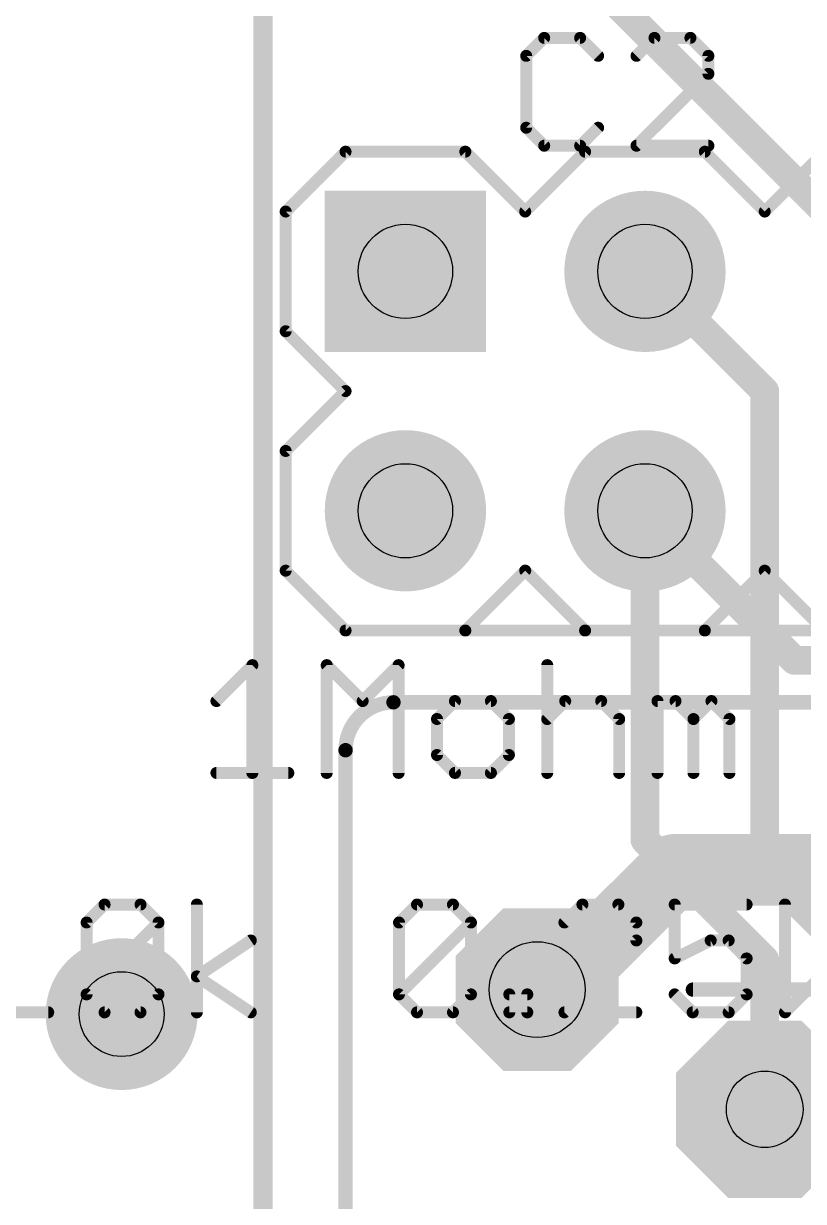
# Model space of a CAD drawing. Extents: x 27.9 to 92.8, y 25.3 to 83.9.
# Drawn here: x 53.1 to 61.37, y 46.01 to 58.51 of the extents above; entities that cross this region are included whole.
import ezdxf

# ---------------------------------------------------------------- set-up
doc = ezdxf.new("R2010")
doc.units = 0
for name, color, linetype in [('1', 22, 'CONTINUOUS'), ('16', 175, 'CONTINUOUS'), ('17', 82, 'CONTINUOUS'), ('21', 253, 'CONTINUOUS'), ('25', 253, 'CONTINUOUS'), ('27', 253, 'CONTINUOUS'), ('29', 253, 'CONTINUOUS'), ('30', 253, 'CONTINUOUS'), ('44', 253, 'CONTINUOUS'), ('51', 253, 'CONTINUOUS')]:
    doc.layers.add(name, color=color, linetype=linetype)

# ---------------------------------------------------------------- blocks, each defined once
blk = doc.blocks.new('OCTAGONP')
at = {"const_width": 0.5}
blk.add_lwpolyline([(-0.25, -0.1036), (-0.25, 0.1036), (-0.1036, 0.25), (0.1036, 0.25), (0.25, 0.1036), (0.25, -0.1036), (0.1036, -0.25), (-0.1036, -0.25), (-0.25, -0.1036), (-0.25, 0.1036)], dxfattribs=at)
blk = doc.blocks.new('SQUAREP')
blk.add_solid([(-0.5, -0.5), (0.5, -0.5), (-0.5, 0.5), (0.5, 0.5)])
blk = doc.blocks.new('ROUNDP')
at = {"const_width": 0.5}
blk.add_lwpolyline([(0, -0.25, 1), (0, 0.25, 1), (0, -0.25)], format="xyb", dxfattribs=at)

msp = doc.modelspace()

# ---------------------------------------------------------------- linework, layer by layer
at = {"layer": '1', "const_width": 0.3048}
for points in [[(58.42, 59.69), (62.23, 55.88)], [(60.96, 54.61), (59.69, 55.88)], [(60.96, 49.53), (60.96, 54.61)], [(59.69, 49.8475), (59.69, 53.34)], [(60.96, 48.5775), (59.69, 49.8475)], [(63.5, 46.99), (60.96, 49.53)], [(60.96, 46.99), (60.96, 48.5775)]]:
    msp.add_lwpolyline(points, dxfattribs=at)
at = {"layer": '1', "const_width": 0.1524}
for points in [[(59.7439, 55.9339, 1), (59.6361, 55.8261)], [(61.0362, 54.61, 1), (60.8838, 54.61)], [(60.9061, 54.5561, 1), (61.0139, 54.6639)], [(59.7662, 53.34, 1), (59.6138, 53.34)], [(59.7439, 49.9014, 1), (59.6361, 49.7936)], [(59.6138, 49.8475, 1), (59.7662, 49.8475)], [(61.0139, 49.5839, 1), (60.9061, 49.4761)], [(60.8838, 49.53, 1), (61.0362, 49.53)], [(61.0362, 48.5775, 1), (60.8838, 48.5775)], [(60.9061, 48.5236, 1), (61.0139, 48.6314)], [(60.8838, 46.99, 1), (61.0362, 46.99)]]:
    msp.add_lwpolyline(points, format="xyb", dxfattribs=at)
at = {"layer": '16'}
for points, const_width in [([(61.2775, 51.7525), (59.69, 53.34)], 0.3048), ([(63.1825, 51.7525), (61.2775, 51.7525)], 0.3048), ([(60.0075, 49.53), (58.7375, 48.26)], 0.762), ([(66.04, 49.53), (60.0075, 49.53)], 0.762), ([(58.7375, 48.26), (58.547, 48.26)], 0.3048)]:
    msp.add_lwpolyline(points, dxfattribs=dict(at, const_width=const_width))
for points, const_width in [([(59.7439, 53.3939, 1), (59.6361, 53.2861)], 0.1524), ([(61.2775, 51.8287, 1), (61.2775, 51.6763)], 0.1524), ([(61.2236, 51.6986, 1), (61.3314, 51.8064)], 0.1524), ([(60.0075, 49.7205, 1), (60.0075, 49.3395)], 0.381), ([(60.1422, 49.3953, 1), (59.8728, 49.6647)], 0.381), ([(58.6028, 48.3947, 1), (58.8722, 48.1253)], 0.381), ([(58.547, 48.3362, 1), (58.547, 48.1838)], 0.1524), ([(58.7375, 48.1838, 1), (58.7375, 48.3362)], 0.1524)]:
    msp.add_lwpolyline(points, format="xyb", dxfattribs=dict(at, const_width=const_width))
at = {"layer": '21'}
for points, const_width in [([(55.64, 63.5), (55.64, 45)], 0.2032), ([(55.88, 56.515), (56.515, 57.15)], 0.127), ([(56.515, 57.15), (57.785, 57.15)], 0.127), ([(57.785, 57.15), (58.42, 56.515)], 0.127), ([(58.42, 56.515), (59.055, 57.15)], 0.127), ([(59.055, 57.15), (60.325, 57.15)], 0.127), ([(60.325, 57.15), (60.96, 56.515)], 0.127), ([(60.96, 56.515), (61.595, 57.15)], 0.127), ([(55.88, 55.245), (55.88, 56.515)], 0.127), ([(56.515, 54.61), (55.88, 55.245)], 0.127), ([(55.88, 53.975), (56.515, 54.61)], 0.127), ([(55.88, 52.705), (55.88, 53.975)], 0.127), ([(56.515, 52.07), (55.88, 52.705)], 0.127), ([(58.42, 52.705), (57.785, 52.07)], 0.127), ([(59.055, 52.07), (58.42, 52.705)], 0.127), ([(60.96, 52.705), (60.325, 52.07)], 0.127), ([(61.595, 52.07), (60.96, 52.705)], 0.127), ([(57.785, 52.07), (56.515, 52.07)], 0.127), ([(59.055, 52.07), (57.785, 52.07)], 0.127), ([(60.325, 52.07), (59.055, 52.07)], 0.127), ([(61.595, 52.07), (60.325, 52.07)], 0.127), ([(57.023, 51.308), (82.677, 51.308)], 0.1524), ([(56.515, 45.72), (56.515, 50.8)], 0.1524), ([(76.581, 48.26), (60.198, 48.26)], 0.1524)]:
    msp.add_lwpolyline(points, dxfattribs=dict(at, const_width=const_width))
for points, const_width in [([(56.515, 57.1818, 1), (56.515, 57.1183)], 0.0635), ([(56.5375, 57.1275, 1), (56.4925, 57.1725)], 0.0635), ([(57.8075, 57.1725, 1), (57.7625, 57.1275)], 0.0635), ([(57.785, 57.1183, 1), (57.785, 57.1818)], 0.0635), ([(59.055, 57.1818, 1), (59.055, 57.1183)], 0.0635), ([(59.0775, 57.1275, 1), (59.0325, 57.1725)], 0.0635), ([(60.3475, 57.1725, 1), (60.3025, 57.1275)], 0.0635), ([(60.325, 57.1183, 1), (60.325, 57.1818)], 0.0635), ([(55.8575, 56.5375, 1), (55.9025, 56.4925)], 0.0635), ([(55.9118, 56.515, 1), (55.8483, 56.515)], 0.0635), ([(58.3975, 56.5375, 1), (58.4425, 56.4925)], 0.0635), ([(58.3975, 56.4925, 1), (58.4425, 56.5375)], 0.0635), ([(60.9375, 56.5375, 1), (60.9825, 56.4925)], 0.0635), ([(60.9375, 56.4925, 1), (60.9825, 56.5375)], 0.0635), ([(55.9025, 55.2675, 1), (55.8575, 55.2225)], 0.0635), ([(55.8483, 55.245, 1), (55.9118, 55.245)], 0.0635), ([(56.5375, 54.5875, 1), (56.4925, 54.6325)], 0.0635), ([(56.4925, 54.5875, 1), (56.5375, 54.6325)], 0.0635), ([(55.8575, 53.9975, 1), (55.9025, 53.9525)], 0.0635), ([(55.9118, 53.975, 1), (55.8483, 53.975)], 0.0635), ([(55.9025, 52.7275, 1), (55.8575, 52.6825)], 0.0635), ([(55.8483, 52.705, 1), (55.9118, 52.705)], 0.0635), ([(58.4425, 52.7275, 1), (58.3975, 52.6825)], 0.0635), ([(58.4425, 52.6825, 1), (58.3975, 52.7275)], 0.0635), ([(60.9825, 52.7275, 1), (60.9375, 52.6825)], 0.0635), ([(60.9825, 52.6825, 1), (60.9375, 52.7275)], 0.0635), ([(56.515, 52.1018, 1), (56.515, 52.0382)], 0.0635), ([(56.4925, 52.0475, 1), (56.5375, 52.0925)], 0.0635), ([(57.785, 52.1018, 1), (57.785, 52.0382)], 0.0635), ([(57.7625, 52.0925, 1), (57.8075, 52.0475)], 0.0635), ([(57.785, 52.0382, 1), (57.785, 52.1018)], 0.0635), ([(59.055, 52.1018, 1), (59.055, 52.0382)], 0.0635), ([(59.0325, 52.0475, 1), (59.0775, 52.0925)], 0.0635), ([(59.055, 52.0382, 1), (59.055, 52.1018)], 0.0635), ([(60.3025, 52.0925, 1), (60.3475, 52.0475)], 0.0635), ([(60.325, 52.1018, 1), (60.325, 52.0382)], 0.0635), ([(60.325, 52.0382, 1), (60.325, 52.1018)], 0.0635), ([(57.023, 51.308, 0.4142), (56.515, 50.8)], 0.1524), ([(57.023, 51.3461, 1), (57.023, 51.2699)], 0.0762), ([(57.023, 51.2699, 1), (57.023, 51.3461)], 0.0762), ([(56.5531, 50.8, 1), (56.4769, 50.8)], 0.0762), ([(56.4769, 50.8, 1), (56.5531, 50.8)], 0.0762), ([(60.198, 48.2981, 1), (60.198, 48.2219)], 0.0762)]:
    msp.add_lwpolyline(points, format="xyb", dxfattribs=dict(at, const_width=const_width))
at = {"layer": '25', "const_width": 0.127}
for points in [[(58.6214, 58.3575), (58.4307, 58.1668)], [(59.0027, 58.3575), (58.6214, 58.3575)], [(59.1934, 58.1668), (59.0027, 58.3575)], [(59.7908, 58.3575), (59.6001, 58.1668)], [(60.1721, 58.3575), (59.7908, 58.3575)], [(60.3628, 58.1668), (60.1721, 58.3575)], [(58.4307, 58.1668), (58.4307, 57.4042)], [(60.3628, 57.9762), (60.3628, 58.1668)], [(59.6001, 57.2135), (60.3628, 57.9762)], [(58.4307, 57.4042), (58.6214, 57.2135)], [(59.0027, 57.2135), (59.1934, 57.4042)], [(58.6214, 57.2135), (59.0027, 57.2135)], [(60.3628, 57.2135), (59.6001, 57.2135)]]:
    msp.add_lwpolyline(points, dxfattribs=at)
at = {"layer": '25', "const_width": 0.0635}
for points in [[(58.6214, 58.3892, 1), (58.6214, 58.3257)], [(58.6438, 58.335, 1), (58.5989, 58.3799)], [(59.0251, 58.3799, 1), (58.9802, 58.335)], [(59.0027, 58.3257, 1), (59.0027, 58.3892)], [(59.7908, 58.3892, 1), (59.7908, 58.3257)], [(59.8132, 58.335, 1), (59.7683, 58.3799)], [(60.1945, 58.3799, 1), (60.1496, 58.335)], [(60.1721, 58.3257, 1), (60.1721, 58.3892)], [(58.4625, 58.1668, 1), (58.399, 58.1668)], [(58.4083, 58.1893, 1), (58.4532, 58.1444)], [(59.1709, 58.1444, 1), (59.2158, 58.1893)], [(59.5776, 58.1893, 1), (59.6226, 58.1444)], [(60.3945, 58.1668, 1), (60.331, 58.1668)], [(60.3403, 58.1444, 1), (60.3852, 58.1893)], [(60.331, 57.9762, 1), (60.3945, 57.9762)], [(60.3852, 57.9537, 1), (60.3403, 57.9986)], [(58.399, 57.4042, 1), (58.4625, 57.4042)], [(58.4532, 57.4266, 1), (58.4083, 57.3817)], [(59.2158, 57.3817, 1), (59.1709, 57.4266)], [(58.6214, 57.2453, 1), (58.6214, 57.1818)], [(58.5989, 57.191, 1), (58.6438, 57.236)], [(58.9802, 57.236, 1), (59.0251, 57.191)], [(59.0027, 57.1818, 1), (59.0027, 57.2453)], [(59.5776, 57.236, 1), (59.6226, 57.191)], [(59.6001, 57.2453, 1), (59.6001, 57.1818)], [(60.3628, 57.1818, 1), (60.3628, 57.2453)]]:
    msp.add_lwpolyline(points, format="xyb", dxfattribs=at)
at = {"layer": '27', "const_width": 0.127}
for points in [[(55.1456, 51.3214), (55.5269, 51.7027)], [(55.5269, 51.7027), (55.5269, 50.5587)], [(56.315, 50.5587), (56.315, 51.7027)], [(56.315, 51.7027), (56.6963, 51.3214)], [(56.6963, 51.3214), (57.0777, 51.7027)], [(57.0777, 51.7027), (57.0777, 50.5587)], [(58.6538, 51.7027), (58.6538, 50.5587)], [(57.6751, 51.3214), (57.4844, 51.1307)], [(58.0564, 51.3214), (57.6751, 51.3214)], [(58.2471, 51.1307), (58.0564, 51.3214)], [(58.6538, 51.1307), (58.8445, 51.3214)], [(58.8445, 51.3214), (59.2258, 51.3214)], [(59.2258, 51.3214), (59.4164, 51.1307)], [(59.8232, 50.5587), (59.8232, 51.3214)], [(59.8232, 51.3214), (60.0139, 51.3214)], [(60.0139, 51.3214), (60.2045, 51.1307)], [(60.2045, 51.1307), (60.3952, 51.3214)], [(60.3952, 51.3214), (60.5858, 51.1307)], [(57.4844, 51.1307), (57.4844, 50.7494)], [(58.2471, 50.7494), (58.2471, 51.1307)], [(59.4164, 51.1307), (59.4164, 50.5587)], [(60.2045, 51.1307), (60.2045, 50.5587)], [(60.5858, 51.1307), (60.5858, 50.5587)], [(57.4844, 50.7494), (57.6751, 50.5587)], [(58.0564, 50.5587), (58.2471, 50.7494)], [(55.1456, 50.5587), (55.9083, 50.5587)], [(57.6751, 50.5587), (58.0564, 50.5587)], [(53.7687, 48.972), (53.9594, 49.1627)], [(53.9594, 49.1627), (54.3407, 49.1627)], [(54.3407, 49.1627), (54.5314, 48.972)], [(54.9381, 48.0187), (54.9381, 49.1627)], [(57.082, 48.972), (57.2727, 49.1627)], [(57.2727, 49.1627), (57.654, 49.1627)], [(57.654, 49.1627), (57.8446, 48.972)], [(59.0267, 49.1627), (58.8361, 48.972)], [(59.4081, 49.1627), (59.0267, 49.1627)], [(59.5987, 48.972), (59.4081, 49.1627)], [(60.7681, 49.1627), (60.0055, 49.1627)], [(60.0055, 49.1627), (60.0055, 48.5907)], [(61.1749, 49.1627), (61.1749, 48.0187)], [(53.7687, 48.2094), (53.7687, 48.972)], [(53.7687, 48.2094), (54.5314, 48.972)], [(54.5314, 48.972), (54.5314, 48.2094)], [(57.082, 48.2094), (57.082, 48.972)], [(57.082, 48.2094), (57.8446, 48.972)], [(57.8446, 48.972), (57.8446, 48.2094)], [(59.5987, 48.7814), (59.5987, 48.972)], [(54.9381, 48.4), (55.5101, 48.7814)], [(58.8361, 48.0187), (59.5987, 48.7814)], [(60.0055, 48.5907), (60.3868, 48.7814)], [(60.3868, 48.7814), (60.5775, 48.7814)], [(60.5775, 48.7814), (60.7681, 48.5907)], [(60.7681, 48.5907), (60.7681, 48.2094)], [(55.5101, 48.0187), (54.9381, 48.4)], [(61.1749, 48.0187), (61.5562, 48.4)], [(53.9594, 48.0187), (53.7687, 48.2094)], [(54.5314, 48.2094), (54.3407, 48.0187)], [(57.2727, 48.0187), (57.082, 48.2094)], [(57.8446, 48.2094), (57.654, 48.0187)], [(58.2514, 48.0187), (58.2514, 48.2094)], [(58.2514, 48.2094), (58.4421, 48.2094)], [(58.4421, 48.2094), (58.4421, 48.0187)], [(60.1961, 48.0187), (60.0055, 48.2094)], [(60.7681, 48.2094), (60.5775, 48.0187)], [(52.5993, 48.0187), (53.362, 48.0187)], [(54.3407, 48.0187), (53.9594, 48.0187)], [(57.654, 48.0187), (57.2727, 48.0187)], [(58.4421, 48.0187), (58.2514, 48.0187)], [(59.5987, 48.0187), (58.8361, 48.0187)], [(60.5775, 48.0187), (60.1961, 48.0187)]]:
    msp.add_lwpolyline(points, dxfattribs=at)
at = {"layer": '27', "const_width": 0.0635}
for points in [[(55.5587, 51.7027, 1), (55.4952, 51.7027)], [(55.5494, 51.6802, 1), (55.5045, 51.7251)], [(56.3468, 51.7027, 1), (56.2833, 51.7027)], [(56.3375, 51.7251, 1), (56.2926, 51.6802)], [(57.1094, 51.7027, 1), (57.0459, 51.7027)], [(57.1001, 51.6802, 1), (57.0552, 51.7251)], [(58.6855, 51.7027, 1), (58.622, 51.7027)], [(55.1232, 51.3438, 1), (55.1681, 51.2989)], [(56.6739, 51.3438, 1), (56.7188, 51.2989)], [(56.6739, 51.2989, 1), (56.7188, 51.3438)], [(57.6751, 51.3531, 1), (57.6751, 51.2896)], [(57.6975, 51.2989, 1), (57.6526, 51.3438)], [(58.0788, 51.3438, 1), (58.0339, 51.2989)], [(58.0564, 51.2896, 1), (58.0564, 51.3531)], [(58.8445, 51.3531, 1), (58.8445, 51.2896)], [(58.8669, 51.2989, 1), (58.822, 51.3438)], [(59.2482, 51.3438, 1), (59.2033, 51.2989)], [(59.2258, 51.2896, 1), (59.2258, 51.3531)], [(59.8549, 51.3214, 1), (59.7914, 51.3214)], [(59.8232, 51.3531, 1), (59.8232, 51.2896)], [(60.0363, 51.3438, 1), (59.9914, 51.2989)], [(60.0139, 51.2896, 1), (60.0139, 51.3531)], [(60.4176, 51.3438, 1), (60.3727, 51.2989)], [(60.4176, 51.2989, 1), (60.3727, 51.3438)], [(57.5162, 51.1307, 1), (57.4526, 51.1307)], [(57.4619, 51.1531, 1), (57.5069, 51.1082)], [(58.2788, 51.1307, 1), (58.2153, 51.1307)], [(58.2246, 51.1082, 1), (58.2695, 51.1531)], [(58.6313, 51.1531, 1), (58.6762, 51.1082)], [(59.4482, 51.1307, 1), (59.3847, 51.1307)], [(59.394, 51.1082, 1), (59.4389, 51.1531)], [(60.2363, 51.1307, 1), (60.1728, 51.1307)], [(60.1821, 51.1531, 1), (60.227, 51.1082)], [(60.1821, 51.1082, 1), (60.227, 51.1531)], [(60.6176, 51.1307, 1), (60.5541, 51.1307)], [(60.5634, 51.1082, 1), (60.6083, 51.1531)], [(57.4526, 50.7494, 1), (57.5162, 50.7494)], [(57.5069, 50.7718, 1), (57.4619, 50.7269)], [(58.2153, 50.7494, 1), (58.2788, 50.7494)], [(58.2695, 50.7269, 1), (58.2246, 50.7718)], [(55.1456, 50.5905, 1), (55.1456, 50.5269)], [(55.9083, 50.5269, 1), (55.9083, 50.5905)], [(57.6751, 50.5905, 1), (57.6751, 50.5269)], [(57.6526, 50.5362, 1), (57.6975, 50.5812)], [(58.0339, 50.5812, 1), (58.0788, 50.5362)], [(58.0564, 50.5269, 1), (58.0564, 50.5905)], [(55.4952, 50.5587, 1), (55.5587, 50.5587)], [(56.2833, 50.5587, 1), (56.3468, 50.5587)], [(57.0459, 50.5587, 1), (57.1094, 50.5587)], [(58.622, 50.5587, 1), (58.6855, 50.5587)], [(59.3847, 50.5587, 1), (59.4482, 50.5587)], [(59.7914, 50.5587, 1), (59.8549, 50.5587)], [(60.1728, 50.5587, 1), (60.2363, 50.5587)], [(60.5541, 50.5587, 1), (60.6176, 50.5587)], [(53.9594, 49.1944, 1), (53.9594, 49.1309)], [(53.9818, 49.1402, 1), (53.9369, 49.1851)], [(54.3631, 49.1851, 1), (54.3182, 49.1402)], [(54.3407, 49.1309, 1), (54.3407, 49.1944)], [(54.9699, 49.1627, 1), (54.9064, 49.1627)], [(57.2727, 49.1944, 1), (57.2727, 49.1309)], [(57.2951, 49.1402, 1), (57.2502, 49.1851)], [(57.6764, 49.1851, 1), (57.6315, 49.1402)], [(57.654, 49.1309, 1), (57.654, 49.1944)], [(59.0267, 49.1944, 1), (59.0267, 49.1309)], [(59.0492, 49.1402, 1), (59.0043, 49.1851)], [(59.4305, 49.1851, 1), (59.3856, 49.1402)], [(59.4081, 49.1309, 1), (59.4081, 49.1944)], [(60.0372, 49.1627, 1), (59.9737, 49.1627)], [(60.0055, 49.1944, 1), (60.0055, 49.1309)], [(60.7681, 49.1309, 1), (60.7681, 49.1944)], [(61.2066, 49.1627, 1), (61.1431, 49.1627)], [(53.8005, 48.972, 1), (53.737, 48.972)], [(53.7463, 48.9945, 1), (53.7912, 48.9496)], [(54.5631, 48.972, 1), (54.4996, 48.972)], [(54.5538, 48.9496, 1), (54.5089, 48.9945)], [(54.5089, 48.9496, 1), (54.5538, 48.9945)], [(57.1137, 48.972, 1), (57.0502, 48.972)], [(57.0595, 48.9945, 1), (57.1044, 48.9496)], [(57.8764, 48.972, 1), (57.8129, 48.972)], [(57.8671, 48.9496, 1), (57.8222, 48.9945)], [(57.8222, 48.9496, 1), (57.8671, 48.9945)], [(58.8136, 48.9945, 1), (58.8585, 48.9496)], [(59.6305, 48.972, 1), (59.567, 48.972)], [(59.5763, 48.9496, 1), (59.6212, 48.9945)], [(55.5277, 48.7549, 1), (55.4925, 48.8078)], [(59.567, 48.7814, 1), (59.6305, 48.7814)], [(59.6212, 48.7589, 1), (59.5763, 48.8038)], [(60.3868, 48.8131, 1), (60.3868, 48.7496)], [(60.401, 48.753, 1), (60.3726, 48.8097)], [(60.5999, 48.8038, 1), (60.555, 48.7589)], [(60.5775, 48.7496, 1), (60.5775, 48.8131)], [(59.9737, 48.5907, 1), (60.0372, 48.5907)], [(59.9913, 48.6191, 1), (60.0197, 48.5623)], [(60.7999, 48.5907, 1), (60.7364, 48.5907)], [(60.7457, 48.5682, 1), (60.7906, 48.6131)], [(54.9557, 48.4264, 1), (54.9205, 48.3736)], [(54.9205, 48.4264, 1), (54.9557, 48.3736)], [(53.737, 48.2094, 1), (53.8005, 48.2094)], [(53.7912, 48.2318, 1), (53.7463, 48.1869)], [(53.7463, 48.2318, 1), (53.7912, 48.1869)], [(54.4996, 48.2094, 1), (54.5631, 48.2094)], [(54.5538, 48.1869, 1), (54.5089, 48.2318)], [(57.0502, 48.2094, 1), (57.1137, 48.2094)], [(57.1044, 48.2318, 1), (57.0595, 48.1869)], [(57.0595, 48.2318, 1), (57.1044, 48.1869)], [(57.8129, 48.2094, 1), (57.8764, 48.2094)], [(57.8671, 48.1869, 1), (57.8222, 48.2318)], [(58.2831, 48.2094, 1), (58.2196, 48.2094)], [(58.2514, 48.2411, 1), (58.2514, 48.1776)], [(58.4738, 48.2094, 1), (58.4103, 48.2094)], [(58.4421, 48.1776, 1), (58.4421, 48.2411)], [(60.0279, 48.2318, 1), (59.983, 48.1869)], [(60.7364, 48.2094, 1), (60.7999, 48.2094)], [(60.7906, 48.1869, 1), (60.7457, 48.2318)], [(53.362, 47.987, 1), (53.362, 48.0505)], [(53.9594, 48.0505, 1), (53.9594, 47.987)], [(53.9369, 47.9962, 1), (53.9818, 48.0412)], [(54.3182, 48.0412, 1), (54.3631, 47.9962)], [(54.3407, 47.987, 1), (54.3407, 48.0505)], [(54.9064, 48.0187, 1), (54.9699, 48.0187)], [(55.4925, 47.9923, 1), (55.5277, 48.0451)], [(57.2727, 48.0505, 1), (57.2727, 47.987)], [(57.2502, 47.9962, 1), (57.2951, 48.0412)], [(57.6315, 48.0412, 1), (57.6764, 47.9962)], [(57.654, 47.987, 1), (57.654, 48.0505)], [(58.2196, 48.0187, 1), (58.2831, 48.0187)], [(58.2514, 48.0505, 1), (58.2514, 47.987)], [(58.4103, 48.0187, 1), (58.4738, 48.0187)], [(58.4421, 47.987, 1), (58.4421, 48.0505)], [(58.8136, 48.0412, 1), (58.8585, 47.9962)], [(58.8361, 48.0505, 1), (58.8361, 47.987)], [(59.5987, 47.987, 1), (59.5987, 48.0505)], [(60.1961, 48.0505, 1), (60.1961, 47.987)], [(60.1737, 47.9962, 1), (60.2186, 48.0412)], [(60.555, 48.0412, 1), (60.5999, 47.9962)], [(60.5775, 47.987, 1), (60.5775, 48.0505)], [(61.1524, 48.0412, 1), (61.1973, 47.9962)], [(61.1431, 48.0187, 1), (61.2066, 48.0187)]]:
    msp.add_lwpolyline(points, format="xyb", dxfattribs=at)
at = {"layer": '44'}
for centre, radius in [((57.15, 55.88), 0.5), ((59.69, 55.88), 0.5), ((57.15, 53.34), 0.5), ((59.69, 53.34), 0.5), ((58.547, 48.26), 0.508), ((54.14, 48), 0.45), ((60.96, 46.99), 0.4064)]:
    msp.add_circle(centre, radius, dxfattribs=at)
at = {"layer": '51', "const_width": 0.6096}
msp.add_lwpolyline([(61.849, 46.99), (60.96, 46.99)], dxfattribs=at)
at = {"layer": '51', "const_width": 0.3048}
msp.add_lwpolyline([(60.96, 47.1424, 1), (60.96, 46.8376)], format="xyb", dxfattribs=at)

# ---------------------------------------------------------------- block references
at = {"layer": '17'}
for name, p, xscale, yscale, rotation in [('SQUAREP', (57.15, 55.88), 1.508, 1.508, 90), ('SQUAREP', (57.15, 55.88), 1.508, 1.508, 90), ('ROUNDP', (59.69, 55.88), 1.508, 1.508, 90), ('ROUNDP', (59.69, 55.88), 1.508, 1.508, 90), ('ROUNDP', (57.15, 53.34), 1.508, 1.508, 90), ('ROUNDP', (57.15, 53.34), 1.508, 1.508, 90), ('ROUNDP', (59.69, 53.34), 1.508, 1.508, 90), ('ROUNDP', (59.69, 53.34), 1.508, 1.508, 90), ('OCTAGONP', (58.547, 48.26), 1.524, 1.524, 180), ('OCTAGONP', (58.547, 48.26), 1.524, 1.524, 180), ('ROUNDP', (54.14, 48), 1.408, 1.408, 270), ('ROUNDP', (54.14, 48), 1.408, 1.408, 270), ('OCTAGONP', (60.96, 46.99), 1.6764, 1.6764, 180), ('OCTAGONP', (60.96, 46.99), 1.6764, 1.6764, 180)]:
    msp.add_blockref(name, p, dxfattribs=dict(at, xscale=xscale, yscale=yscale, rotation=rotation))
at = {"layer": '29'}
for name, p, xscale, yscale, rotation in [('SQUAREP', (57.15, 55.88), 1.7112, 1.7112, 90), ('ROUNDP', (59.69, 55.88), 1.7112, 1.7112, 90), ('ROUNDP', (57.15, 53.34), 1.7112, 1.7112, 90), ('ROUNDP', (59.69, 53.34), 1.7112, 1.7112, 90), ('OCTAGONP', (58.547, 48.26), 1.7272, 1.7272, 180), ('ROUNDP', (54.14, 48), 1.6112, 1.6112, 270), ('OCTAGONP', (60.96, 46.99), 1.8796, 1.8796, 180)]:
    msp.add_blockref(name, p, dxfattribs=dict(at, xscale=xscale, yscale=yscale, rotation=rotation))
at = {"layer": '30'}
for name, p, xscale, yscale, rotation in [('SQUAREP', (57.15, 55.88), 1.7112, 1.7112, 90), ('ROUNDP', (59.69, 55.88), 1.7112, 1.7112, 90), ('ROUNDP', (57.15, 53.34), 1.7112, 1.7112, 90), ('ROUNDP', (59.69, 53.34), 1.7112, 1.7112, 90), ('OCTAGONP', (58.547, 48.26), 1.7272, 1.7272, 180), ('ROUNDP', (54.14, 48), 1.6112, 1.6112, 270), ('OCTAGONP', (60.96, 46.99), 1.8796, 1.8796, 180)]:
    msp.add_blockref(name, p, dxfattribs=dict(at, xscale=xscale, yscale=yscale, rotation=rotation))

doc.saveas('drawing.dxf')
